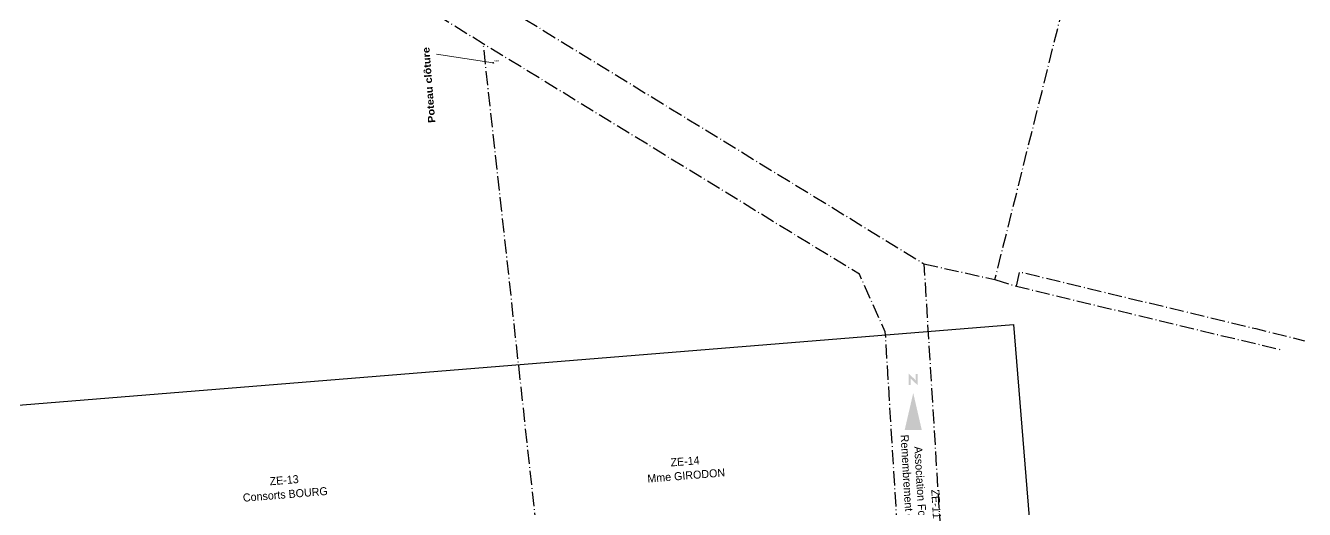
# Model space of a CAD drawing. Header units: metres. Extents: x 1851758 to 1852050, y 5187822 to 5188223.
# Drawn here: x 1851854.9 to 1852034.7, y 5187954.4 to 5188022.4 of the extents above; entities that cross this region are included whole.
import ezdxf
from ezdxf.enums import TextEntityAlignment as Align

# ---------------------------------------------------------------- set-up
doc = ezdxf.new("R2010")
doc.units = ezdxf.units.M
doc.header["$LTSCALE"] = 2.5
doc.header["$PDMODE"] = 35
doc.header["$PDSIZE"] = 0.03
doc.linetypes.add('L5', pattern=[1.15, 0.8, -0.175, 0, -0.175])
doc.layers.get('0').update_dxf_attribs({"linetype": 'CONTINUOUS', "lineweight": 30})
for name, color, linetype, lineweight in [('CADRE', 157, 'CONTINUOUS', 13), ('PAR', 11, 'L5', 30), ('PAR_REP', 6, 'CONTINUOUS', 15), ('PAR_TXT', 230, 'CONTINUOUS', 20)]:
    doc.layers.add(name, color=color, linetype=linetype, lineweight=lineweight)
for name, color, linetype in [('N_COMP', 2, 'CONTINUOUS'), ('P_COMP_2016_04_18', 1, 'CONTINUOUS'), ('Z_COMP', 7, 'CONTINUOUS')]:
    doc.layers.add(name, color=color, linetype=linetype)
doc.layers.add('PCACHE', color=7, linetype='CONTINUOUS', plot=False)
doc.styles.add('_ECRITURE', font='NEWSGOTN.TTF')
doc.styles.add('ARIAL_B', font='arialbd.ttf', dxfattribs={"width": 1.1})
doc.styles.add('SIMPLEX', font='SIMPLEX.SHX', dxfattribs={"oblique": 27})

# ---------------------------------------------------------------- blocks, each defined once
blk = doc.blocks.new('PAR_TXT_02')
at = {"layer": 'PAR_TXT', "style": '_ECRITURE'}
for tag, p in [('CONFINS_1', (0, 0.8)), ('CONFINS_2', (0, 0)), ('CONFINS_3', (0, -0.8)), ('CONFINS_4', (0, -1.6))]:
    blk.add_attdef(tag, text='', height=0.45, dxfattribs=at).set_placement(p, align=Align.MIDDLE)
blk = doc.blocks.new('P_COMP')
at = {"color": 0}
blk.add_point((0, 0), dxfattribs=at)
at = {"layer": 'N_COMP', "style": '_ECRITURE'}
blk.add_attdef('MAT', (0.1, 0.1), '', height=0.3, dxfattribs=at)
at = {"layer": 'Z_COMP', "style": 'SIMPLEX', "oblique": 27}
blk.add_attdef('ALT', text='', height=0.3, dxfattribs=at).set_placement((0.1, -0.1), align=Align.TOP_LEFT)

msp = doc.modelspace()

# ---------------------------------------------------------------- hatches: boundary and pattern name
at = {"layer": 'CADRE', "lineweight": -3}
h = msp.add_hatch(color=256, dxfattribs=at)
h.paths.add_polyline_path([(1851980.305, 5187971.893), (1851980.338, 5187971.893), (1851980.338, 5187973.468), (1851980.032, 5187973.468), (1851980.032, 5187972.812), (1851980.032, 5187972.797), (1851980.032, 5187972.724), (1851980.032, 5187972.695), (1851980.042, 5187972.625), (1851980.043, 5187972.602), (1851980.053, 5187972.528), (1851980.035, 5187972.546), (1851979.988, 5187972.604), (1851979.977, 5187972.619), (1851979.933, 5187972.68), (1851979.916, 5187972.695), (1851979.868, 5187972.746), (1851979.082, 5187973.478), (1851979.049, 5187973.478), (1851979.049, 5187971.905), (1851979.344, 5187971.905), (1851979.344, 5187972.561), (1851979.344, 5187972.584), (1851979.344, 5187972.658), (1851979.34, 5187972.674), (1851979.333, 5187972.746), (1851979.333, 5187972.845), (1851979.343, 5187972.829), (1851979.387, 5187972.767), (1851979.402, 5187972.749), (1851979.453, 5187972.691), (1851979.468, 5187972.673), (1851979.518, 5187972.625)])
h.paths.add_polyline_path([(1851979.705, 5187970.78), (1851978.504, 5187965.579), (1851980.906, 5187965.58)])

# ---------------------------------------------------------------- linework, layer by layer
at = {"layer": 'PAR', "flags": 128}
for points in [[(1851981.487, 5187886.528), (1851975.781, 5187979.383), (1851972.135, 5187987.458), (1851919.276, 5188019.861), (1851841.446, 5188067.571), (1851807.898, 5188088.137), (1851811.033, 5188093.252), (1851981.205, 5187988.935), (1851987.472, 5187886.952)], [(1851981.205, 5187988.935), (1851991.197, 5187986.716), (1852008.118, 5188054.468)], [(1851927.721, 5187943.061), (1851919.276, 5188019.861)], [(1851994.207, 5187985.776), (1851994.647, 5187987.806), (1852027.859, 5187979.825), (1852034.69, 5187978.126)], [(1851991.197, 5187986.716), (1851994.207, 5187985.776), (1852031.239, 5187976.896)]]:
    msp.add_lwpolyline(points, dxfattribs=at)
at = {"layer": 'PAR_REP', "linetype": 'Continuous'}
msp.add_circle((1851920.679, 5188017.186), 0.05, dxfattribs=at)
at = {"layer": 'PAR_TXT', "linetype": 'Continuous', "flags": 128}
msp.add_lwpolyline([(1851920.679, 5188017.186), (1851912.681, 5188018.404)], dxfattribs=at)
at = {"layer": 'PCACHE'}
msp.add_lwpolyline([(1851842.307, 5187968.125), (1851993.809, 5187980.423), (1852005.339, 5187838.39), (1851853.837, 5187826.092)], close=True, dxfattribs=at)
msp.add_lwpolyline([(1851842.307, 5187968.125), (1851993.809, 5187980.423), (1852005.339, 5187838.39), (1851853.837, 5187826.092)], close=True, dxfattribs=at)

# ---------------------------------------------------------------- block references
at = {"layer": 'P_COMP_2016_04_18'}
msp.add_blockref('P_COMP', (1851920.679, 5188017.186), dxfattribs=at).add_auto_attribs({'MAT': '515'})
at = {"layer": 'PAR_TXT'}
ref = msp.add_blockref('PAR_TXT_02', (1851980.928, 5187955.056), dxfattribs=dict(at, xscale=2.5, yscale=2.5, zscale=2.5, rotation=273.4175453951468))
ref.add_attrib('CONFINS_1', 'ZE-11', dxfattribs={"height": 1.125, "rotation": 273.41755, "style": '_ECRITURE'}).set_placement((1851982.924, 5187955.175), align=Align.MIDDLE)
ref.add_attrib('CONFINS_2', 'Association Foncière de ', dxfattribs={"height": 1.125, "rotation": 273.41755, "style": '_ECRITURE'}).set_placement((1851980.928, 5187955.056), align=Align.MIDDLE)
ref.add_attrib('CONFINS_3', 'Remembrement de Tramoyes', dxfattribs={"height": 1.125, "rotation": 273.41755, "style": '_ECRITURE'}).set_placement((1851978.931, 5187954.937), align=Align.MIDDLE)
ref = msp.add_blockref('PAR_TXT_02', (1851947.792, 5187959.18), dxfattribs=dict(at, xscale=2.5, yscale=2.5, zscale=2.5, rotation=4.640794973642425))
ref.add_attrib('CONFINS_1', 'ZE-14', dxfattribs={"height": 1.125, "rotation": 4.64079, "style": '_ECRITURE'}).set_placement((1851947.63, 5187961.173), align=Align.MIDDLE)
ref.add_attrib('CONFINS_2', 'Mme GIRODON', dxfattribs={"height": 1.125, "rotation": 4.64079, "style": '_ECRITURE'}).set_placement((1851947.792, 5187959.18), align=Align.MIDDLE)
ref = msp.add_blockref('PAR_TXT_02', (1851891.438, 5187956.533), dxfattribs=dict(at, xscale=2.5, yscale=2.5, zscale=2.5, rotation=4.640794973642425))
ref.add_attrib('CONFINS_1', 'ZE-13', dxfattribs={"height": 1.125, "rotation": 4.64079, "style": '_ECRITURE'}).set_placement((1851891.276, 5187958.527), align=Align.MIDDLE)
ref.add_attrib('CONFINS_2', 'Consorts BOURG', dxfattribs={"height": 1.125, "rotation": 4.64079, "style": '_ECRITURE'}).set_placement((1851891.438, 5187956.533), align=Align.MIDDLE)

# ---------------------------------------------------------------- texts
at = {"layer": 'PAR_TXT', "linetype": 'Continuous', "style": 'ARIAL_B', "width": 1.1}
msp.add_text('Poteau clôture', height=1, rotation=94.53515, dxfattribs=at).set_placement((1851912.53, 5188008.784))

doc.saveas('drawing.dxf')
